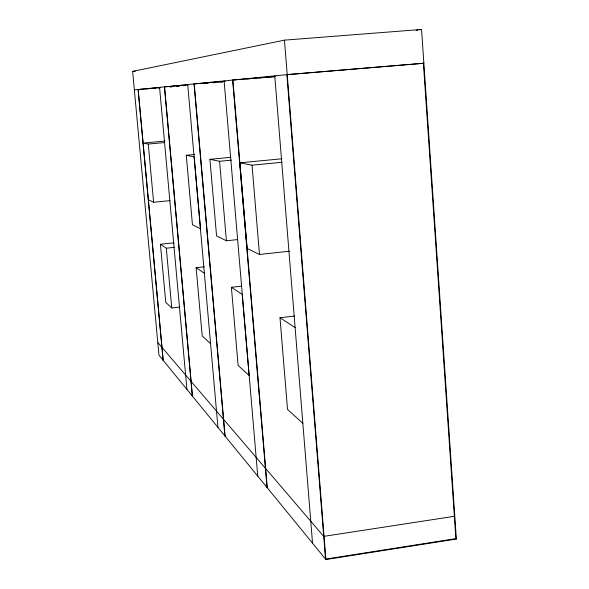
<?xml version="1.0" encoding="UTF-8"?>
<svg xmlns="http://www.w3.org/2000/svg" width="589" height="589" viewBox="0 0 589 589"><rect width="100%" height="100%" fill="white"/><g stroke="black" fill="none" stroke-linecap="round" stroke-linejoin="round"><path stroke-width="0.88" d="M132.643 71.387L284.458 40.14L421.562 29.45L456.357 539.038L325.908 559.55L158.956 355.174L132.643 71.387L135.389 71.166M416.129 30.363L417.94 30.061M419.751 29.752L421.562 29.45M456.357 539.038L455.879 538.618L325.548 559.108L286.872 74.648L423.866 63.251L287.211 74.619L134.358 89.874M454.355 516.303L323.729 536.373L157.778 342.503M302.834 423.366L287.52 409.392L279.996 317.758L294.559 316.013M174.072 242.823L160.429 244.273L165.759 302.407L171.76 308.003L179.939 307.046M231.403 287.314L242.219 294.39L249.125 375.51L238.118 365.43L231.403 287.314L241.446 286.166M281.807 158.794L239.892 162.814L247.115 248.484L259.484 254.477L289.56 251.179M210.509 343.608L202.196 335.877L196.137 267.73L204.309 266.824M230.895 157.322L209.92 159.31L216.575 235.917L226.419 240.783L237.389 239.605M160.429 244.273L166.304 248.219L174.528 247.336M148.318 199.723L153.626 202.277L170 200.635M209.92 159.31L219.579 161.283L231.448 160.156M239.892 162.814L252.033 165.185L282.146 162.284M186.279 155.282L194.186 156.924L200.518 228.782L192.448 224.77L186.279 155.282L194.458 154.509M164.964 141.073L143.09 143.075L148.273 144.062L164.736 142.553M275.689 76.474L232.633 80.067L267.016 487.464M240.511 79.544L243.25 79.316M246.894 79.014L249.626 78.786M252.357 78.558L256.914 78.182M258.733 78.028L264.203 77.571M266.022 77.424L275.137 76.658M224.976 81.334L194.039 83.918L224.895 435.897M199.561 83.557L201.386 83.41M205.031 83.101L207.77 82.872M211.414 82.57L215.066 82.269M216.885 82.114L225.094 81.429M188.208 84.882L164.434 86.87L192.308 395.999M206.238 83.38L208.212 83.211M213.505 82.777L215.486 82.607M220.779 82.165L222.767 81.996M160.046 87.665L138.076 89.499L163.094 360.24M171.885 86.679L169.949 86.841L171.833 86.745M176.317 86.303L179.174 86.068M183.606 85.7L185.55 85.53M146.241 88.88L148.98 88.652M152.639 88.343L155.378 88.114M158.124 87.886L159.95 87.732M177.318 86.281L179.144 86.134M279.996 317.758L295.096 327.565M196.137 267.73L204.302 273.193M138.179 89.491L163.205 360.38M159.567 87.356L186.927 389.417M166.304 248.219L171.76 308.003M148.273 144.062L153.626 202.277M164.567 86.855L192.456 396.183M194.215 83.896L225.086 436.132M187.714 84.551L217.952 427.4M219.579 161.283L226.419 240.783M232.869 80.038L267.273 487.773M224.114 80.914L257.754 476.126M252.033 165.185L259.484 254.477M274.754 75.856L312.531 543.176M284.458 40.14L325.908 559.55M423.403 63.295L455.879 538.618"/></g></svg>
